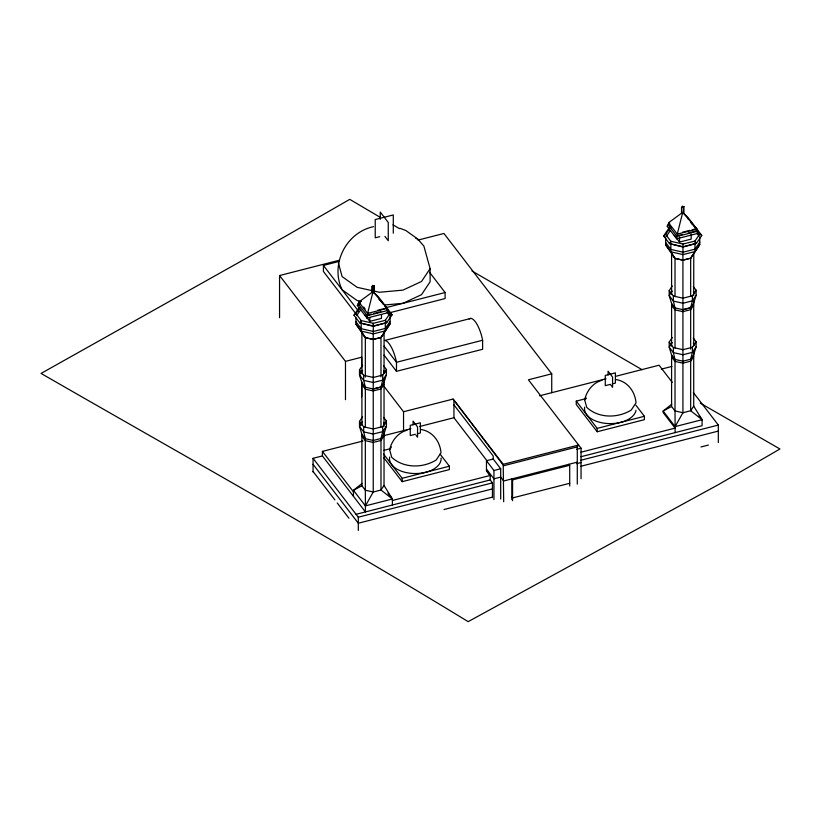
<?xml version="1.0" encoding="UTF-8"?>
<svg xmlns="http://www.w3.org/2000/svg" width="821" height="821" viewBox="0 0 821 821"><rect width="100%" height="100%" fill="white"/><g stroke="black" fill="none" stroke-linecap="round" stroke-linejoin="round"><path stroke-width="1.23" d="M361.907 373.842L361.907 333.193L365.335 337.657L373.216 339.453L373.329 323.33L385.295 320.323L390.078 313.314L386.363 308.368M671.588 294.575L671.588 253.915L675.016 258.389L682.898 260.175L683.01 244.053L670.86 241.292L665.657 234.385L669.751 228.371M359.311 307.352L353.974 315.182L359.793 322.899L373.329 326.337L373.329 323.33L361.178 320.57L355.965 313.653L360.07 307.649M367.582 313.427L373.052 291.619L378.512 296.997L387.255 308.388L367.582 313.427L358.839 302.036L373.052 291.619L387.255 308.388M386.475 308.419L388.005 310.42L367.295 315.716L368.044 312.729M387.307 310.533L388.795 312.473L366.997 318.055L367.757 315.038L371.328 314.125M677.274 234.149L682.733 212.341L688.203 217.729L696.947 229.11L677.274 234.149L668.52 222.758L681.717 213.091M690.789 222.152L697.696 231.142L676.986 236.448L677.736 233.451M695.5 229.316L698.476 233.205L676.678 238.778L677.438 235.76M380.985 427.064L380.985 386.989L382.719 380.113L382.719 375.053L386.424 369.501L383.643 365.868M690.666 349.058L690.666 307.711L692.401 300.835L692.401 295.776L696.116 290.224L693.324 286.601M360.809 301.328L357.094 300.507L342.1 289.782C329.929 264.362 346.144 232.394 373.493 226.668M420.475 429.434C432.267 430.912 440.148 441.39 440.99 452.823L436.177 460.017C422.743 468.309 403.583 468.381 391.699 457.287L389.626 449.662C391.679 440.805 397.949 432.626 407 430.225M615.493 379.518C627.285 380.985 635.156 391.463 636.008 402.895L631.195 410.1C617.761 418.382 598.601 418.464 586.717 407.36L584.644 399.735C586.697 390.878 592.967 382.699 602.009 380.297M386.424 369.501L386.424 374.561L384.033 382.422L380.985 386.989L373.247 389.031M383.643 417.376L386.424 421.009L386.424 426.068L384.033 433.929L380.985 438.496L380.985 490.004L392.397 498.983L392.397 504.987M696.116 290.224L696.116 295.283L693.714 303.144L690.666 307.711L682.928 309.753M693.324 338.108L696.116 341.731L696.116 346.79L693.714 354.651L690.666 359.218L690.666 410.726L702.088 419.705L702.088 425.709L581.011 456.702M362.974 441.01L322.417 451.396L322.417 455.922L365.417 511.924L365.417 505.89L373.237 491.984L373.237 339.422L380.985 337.441L390.078 323.854L390.078 316.321L392.079 314.792L386.26 307.075L384.875 306.397M675.108 432.616L675.108 426.612L682.928 412.706L682.928 260.144L690.666 258.163L699.759 244.576L699.759 237.043M373.216 339.453L380.985 337.503L390.078 323.854M682.898 260.175L690.666 258.225L699.759 244.576M577.286 484.133L577.286 446.881L578.497 445.044L503.211 464.317L453.1 399.068L403.542 411.752L384.156 386.506M361.907 425.35L361.907 382.74L359.506 374.94L359.506 369.881L362.595 365.253M399.889 228.289L405.831 230.506L417.735 239.014L423.872 246.064L430.112 268.621L421.522 281.48L402.947 290.131L379.364 292.266L374.417 291.168M362.595 370.312L359.506 374.94L363.682 380.38L365.335 387.214L365.335 427.279M386.424 374.561L382.719 380.113L373.298 382.524L363.682 380.38L363.682 375.32L359.506 369.881M384.033 384.382L380.985 388.949L373.237 390.929L365.335 389.164L361.907 384.7M384.033 431.394L384.033 485.437L392.397 498.983L365.417 505.89L365.335 490.229L361.907 485.755L361.907 434.247L359.506 426.448L359.506 421.389L362.595 416.76M362.595 421.82L359.506 426.448L363.682 431.887L365.335 438.722L365.335 490.229L373.237 491.984M361.907 434.247L365.335 438.722L373.237 440.477L380.985 438.496L382.719 431.62L382.719 426.561L386.424 421.009M386.424 426.068L382.719 431.62L373.298 434.032L363.682 431.887L363.682 426.828L359.506 421.389M384.033 435.889L380.985 440.456L373.237 442.437L365.335 440.672L361.907 436.208M389.626 449.662L391.432 446.963M384.033 485.437L380.985 490.004L373.247 492.046M584.644 399.735L586.02 397.682M671.588 346.082L671.588 303.462L669.187 295.663L669.187 290.603L672.286 285.975M672.286 291.045L669.187 295.663L673.364 301.102L675.016 307.937L675.016 348.012M696.116 295.283L692.401 300.835L682.98 303.247L673.364 301.102L673.364 296.042L669.187 290.603M693.714 305.104L690.666 309.671L682.928 311.652L675.016 309.897L671.588 305.422M693.714 352.117L693.714 406.159L702.088 419.705L675.108 426.612L675.016 410.952L671.588 406.477L671.588 354.97L669.187 347.17L669.187 342.111L672.286 337.482M672.286 342.552L669.187 347.17L673.364 352.609L675.016 359.444L675.016 410.952L682.928 412.706M671.588 354.97L675.016 359.444L682.928 361.199L690.666 359.218L692.401 352.342L692.401 347.283L696.116 341.731M696.116 346.79L692.401 352.342L682.98 354.754L673.364 352.609L673.364 347.55L669.187 342.111M693.714 356.612L690.666 361.178L682.928 363.159L675.016 361.404L671.588 356.93M693.714 406.159L690.666 410.726L682.928 412.768M356.653 315.664L360.747 309.661M386.66 321.329L385.295 323.33L385.295 330.863L373.329 333.87L361.178 331.109L355.965 324.203L355.965 317.953M390.078 321.442L385.295 328.451L373.329 331.458L361.178 328.698L355.965 321.791M380.985 337.503L384.084 332.946L384.033 373.534M669.002 228.074L663.655 235.904L669.474 243.632L683.01 247.07L696.413 243.355L701.76 235.524L695.941 227.797M666.334 236.397L670.439 230.383M696.044 229.1L699.759 234.036L694.977 241.046L694.977 251.585L683.01 254.592L670.86 251.831L665.657 244.925L665.657 237.392L663.655 235.904L665.657 234.385M699.759 242.164L694.977 249.184L683.01 252.191L670.86 249.43L665.657 242.513M690.666 258.225L693.776 253.679L693.714 295.529M362.082 483.466L353.461 490.311L353.461 496.346M671.763 404.199L663.142 411.034L663.142 412.542L675.108 428.11L581.011 452.197M353.974 315.182L355.965 313.653M367.295 315.716L358.089 303.729L360.039 302.302M366.997 318.055L357.309 305.443L359.27 303.996M669.72 223.025L667.781 224.461L676.986 236.448M668.961 224.718L666.991 226.165L676.678 238.778M361.907 485.755L353.461 490.311L365.417 505.89M671.588 406.477L663.142 411.034L675.108 426.612M379.743 236.664L375.228 237.823L375.228 219.566L393.29 214.948L393.29 233.195M279.561 317.696L279.561 275.538L338.878 260.349M417.981 240.101L443.935 233.462L551.733 373.822L551.733 392.695M356.119 314.053L323.412 271.464L323.412 265.44L339.525 261.314M358.839 302.036L361.302 301.41M358.089 303.729L360.532 303.113M357.309 305.443L359.731 304.817M386.835 307.454L445.105 292.533L445.105 298.557L389.308 312.842M377.65 310.266L384.854 308.429M682.538 232.22L689.743 230.383M692.144 229.767L695.746 228.843L697.696 231.142M373.709 313.509L380.862 311.682M678.628 235.453L682.2 234.539M688.162 233.01L695.315 231.183M364.606 314.597L369.809 321.37L381.488 318.384L381.488 314.617M674.298 235.319L679.501 242.092L691.179 239.106L691.179 234.088M470.915 318.394L384.772 340.448A20.535 6.794 75.6 0 1 396.481 362.287L396.481 371.328L482.615 349.274L482.615 340.243A20.535 6.794 75.6 0 0 469.15 318.979M279.561 275.538L345.477 361.363L361.661 357.217L361.661 367.439M482.615 340.243L396.481 362.287L384.043 346.093M382.719 375.053L373.298 377.465L363.682 375.32M692.401 295.776L682.98 298.187L673.364 296.042M380.985 386.989L373.237 388.969L365.335 387.214L361.907 382.74M690.666 307.711L682.928 309.691L675.016 307.937L671.588 303.462M551.733 373.822L528.396 379.795L581.042 448.184L581.042 478.746M382.719 426.561L373.298 428.973L363.682 426.828M692.401 347.283L682.98 349.695L673.364 347.55M383.869 435.664L410.921 428.736M419.521 426.53L453.941 417.725L487.048 460.838M539.643 395.784L606.021 378.789M615.894 376.264L659.078 365.212L672.276 382.391M313.058 471.972L313.058 458.323L322.417 455.922M661.408 369.111L671.906 366.433M415.313 434.278L410.254 435.582L410.254 425.35L420.373 422.764L420.373 432.985L417.335 433.765M612.353 383.838L615.381 383.068L615.381 372.847L605.272 375.433L605.272 385.654L610.321 384.361L612.569 387.276L612.569 377.055L608.084 371.215L608.084 375.053M383.715 450.401L389.934 448.81M635.875 405.184L644.403 416.288L644.403 419.664L597.185 431.754L576.25 404.496L576.25 401.12L586.194 398.575M383.561 454.075L402.167 478.304L449.385 466.215L449.385 469.591L402.167 481.67L383.561 457.441M576.25 401.12L597.185 428.377L644.403 416.288M490.209 475.77L486.463 470.905L486.463 460.745L493.216 459.021L500.687 468.75L500.687 499.086M577.286 446.881L503.684 465.723L453.1 399.068M486.463 460.745L493.944 470.484L500.687 468.75M576.537 449.333L581.042 448.184M392.397 500.482L490.209 475.451L490.209 480.162M356.057 514.326L490.209 479.946L492.446 482.871L492.446 497.639M313.058 458.323L358.305 517.209L492.446 482.871M580.786 460.263L718.324 425.052L718.324 442.519M577.286 462.151L503.684 480.993L500.687 477.093L493.944 478.828L486.463 469.089M511.832 499.671L511.832 478.91L512.581 479.875L569.712 465.25L569.712 486.011M576.537 463.67L581.042 462.521M492.446 488.895L358.305 523.234L313.058 464.317M580.786 466.287L718.324 431.076M444.007 509.523L492.446 497.126M700.98 446.963L708.41 445.054M569.712 483.292L512.581 497.926L511.832 496.951M683.01 244.053L694.977 241.046L696.413 243.355L683.041 246.711L669.474 243.632L670.86 241.292L670.86 251.831L675.016 258.389L675.016 296.504M373.329 326.337L386.732 322.632L392.079 314.792L390.078 313.314L390.078 315.315M384.331 305.012L402.947 303.329L421.522 294.667L430.112 281.808L430.112 268.621M682.928 260.144L675.016 258.389L665.657 244.925M371.944 290.613L357.094 287.309L342.1 276.585L338.406 262.966M373.237 339.422L365.335 337.657L355.965 324.203M642.145 369.737L471.962 270.961M700.241 403.132L779.95 448.995L717.903 484.903L468.165 621.651C327.62 535.805 183.771 455.532 41.05 373.432L286.96 235.453L349.756 199.349L380 217.206M392.972 224.851L399.458 228.638M415.693 238.121L418.936 240.009M699.759 234.036L701.76 235.524M687.741 218.417L688.491 219.156M682.733 212.341L696.947 229.11M696.506 230.875L698.476 233.205M386.055 308.121L388.005 310.42M386.824 310.153L388.795 312.473M682.2 206.102L683.267 207.497L683.267 213.522L682.733 212.834M690.646 222.214L692.103 224.102M669.731 225.724L671.27 227.735M693.324 291.66L694.72 293.466M693.324 343.168L694.72 344.974M693.355 392.541L718.324 425.052M699.092 415.806L702.088 419.705M429.527 272.254L445.105 292.533M568.963 464.276L569.712 465.25M384.926 236.386L388.261 240.727L388.261 222.47L380.256 212.044L380.256 219.34M378.799 298.434L383.407 304.427M378.779 298.639L380.236 300.537M453.941 404.876L493.216 456.004L493.216 459.021M363.682 307.044L365.14 308.942M486.463 470.577L490.209 475.451M323.412 265.44L358.459 311.077M384.043 355.124L396.481 371.328M383.643 370.928L385.039 372.744M440.077 454.095L449.385 466.215M416.052 435.253L417.55 437.203L417.55 426.982L413.066 421.142L413.066 424.97M383.643 422.435L385.039 424.252M387.912 493.134L392.397 498.983M322.417 451.396L353.461 491.81M313.058 471.48L334.896 499.927M337.236 502.975L348.946 518.215M696.783 233.092L699.02 236.058M387.102 312.37L389.339 315.336M385.295 320.323L386.732 322.632L373.36 325.988L359.793 322.899L361.178 320.57L361.178 331.109L365.335 337.657L365.335 377.044M503.211 464.317L503.684 501.754M693.714 300.609L693.714 345.764M690.666 258.163L690.666 296.278M679.501 237.074L679.501 242.092M597.185 428.377L597.185 431.754M512.581 479.875L512.581 500.646M493.944 470.484L493.944 499.589M453.941 400.956L453.941 417.725M403.542 411.752L403.542 430.625M402.167 478.304L402.167 481.67M384.033 379.887L384.033 426.304M380.985 337.441L380.985 376.818M369.809 317.604L369.809 321.37M361.661 381.488L361.661 396.82M358.305 517.209L358.305 530.407M345.477 361.363L345.477 399.694M636.008 410.284A25.82 14.911 0 0 1 607.591 423.533A25.82 14.911 0 0 1 584.644 407.124M441.113 458.015A25.82 14.911 0 0 1 414.472 473.532A25.82 14.911 0 0 1 389.626 457.051M374.253 285.77L371.841 286.385L371.841 292.409L374.253 291.794L374.253 285.77M683.944 206.492L681.533 207.108L681.533 213.142L683.944 212.526L683.944 206.492M373.586 286.775L372.518 285.38L372.518 291.414L373.586 292.799L373.586 286.775"/></g></svg>
